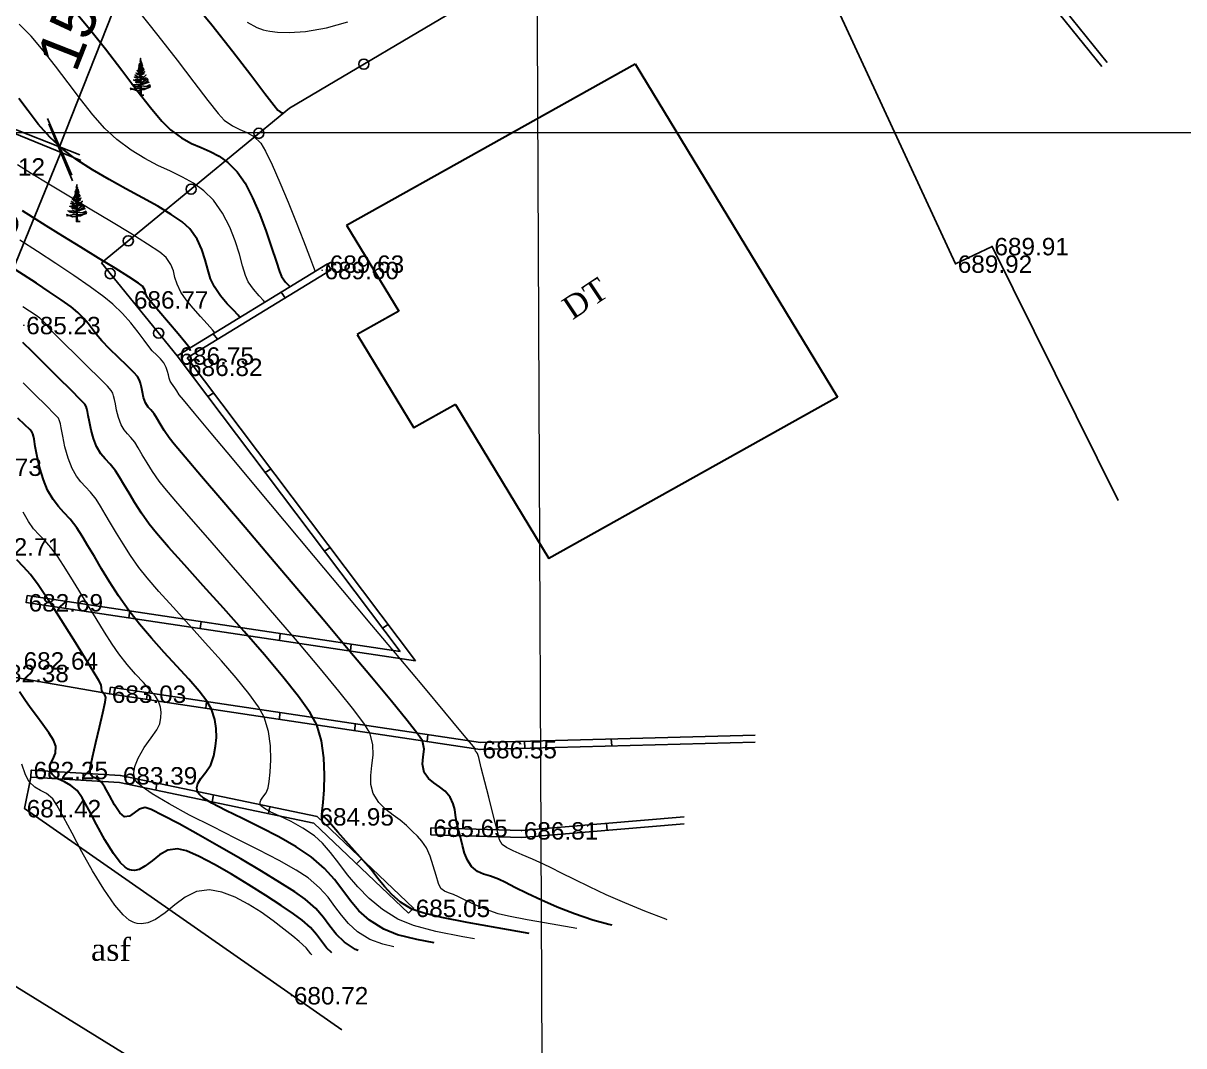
# Model space of a CAD drawing. Header units: feet. Extents: x 3381 to 1374491, y 675186 to 8751562.
# Drawn here: x 688455.3 to 688521.9, y 4376069.3 to 4376128 of the extents above; entities that cross this region are included whole.
import ezdxf

# ---------------------------------------------------------------- set-up
doc = ezdxf.new("R2010")
doc.units = ezdxf.units.FT
doc.header["$MEASUREMENT"] = 0
doc.header["$PDMODE"] = 34
doc.header["$PDSIZE"] = 0.01
doc.layers.get('0').update_dxf_attribs({"linetype": 'CONTINUOUS'})
doc.layers.get('Defpoints').update_dxf_attribs({"linetype": 'CONTINUOUS'})
for name, color, linetype in [('0_Point_Height', 2, 'CONTINUOUS'), ('0_Point_Point', 7, 'CONTINUOUS'), ('Aqaclar', 3, 'CONTINUOUS'), ('Yazilar', 7, 'CONTINUOUS')]:
    doc.layers.add(name, color=color, linetype=linetype)
for name, color, linetype, lineweight in [('ANA HORIZONTAL', 24, 'CONTINUOUS', 30), ('das tikili', 5, 'CONTINUOUS', 0), ('HORIZANTAL', 24, 'CONTINUOUS', 13), ('km setka', 170, 'CONTINUOUS', 15)]:
    doc.layers.add(name, color=color, linetype=linetype, lineweight=lineweight)
doc.styles.get("Standard").update_dxf_attribs({"font": 'arial.ttf', "height": 2.5})
doc.dimstyles.new('ISO-25', dxfattribs={"dimtxt": 2.5, "dimasz": 2.5, "dimexe": 1.25, "dimexo": 0.625, "dimtad": 1, "dimtxsty": 'Standard', "dimblk": 'OBLIQUE', "dimcen": 2.5, "dimadec": 0, "dimazin": 0, "dimtfac": 1, "dimtmove": 0, "dimatfit": 3, "dimldrblk": 'OBLIQUE', "dimfxl": 1, "dimarcsym": 0})

# ---------------------------------------------------------------- blocks, each defined once
blk = doc.blocks.new('_Oblique')
at = {"color": 0, "linetype": 'ByBlock', "lineweight": -2}
blk.add_line((-0.5, -0.5), (0.5, 0.5), dxfattribs=at)
blk = doc.blocks.new('*D124')
at = {"color": 0, "lineweight": -2, "transparency": 16777216}
for p, q in [((688457.755, 4376172.476), (688469.712, 4376167.76)), ((688468.549, 4376168.219), (688445.411, 4376109.556)), ((688434.617, 4376113.813), (688446.573, 4376109.097))]:
    blk.add_line(p, q, dxfattribs=at)
at = {"layer": 'Defpoints', "color": 0, "lineweight": 13, "transparency": 16777216}
for p in [(688457.174, 4376172.705), (688434.036, 4376114.042), (688445.411, 4376109.556)]:
    blk.add_point(p, dxfattribs=at)
at = {"color": 0, "lineweight": -2, "transparency": 16777216, "xscale": 2.5, "yscale": 2.5, "zscale": 2.5}
for p, rotation in [((688468.549, 4376168.219), 68.47466088882773), ((688445.411, 4376109.556), 248.4746608888277)]:
    blk.add_blockref('_Oblique', p, dxfattribs=dict(at, rotation=rotation))
at = {"color": 0, "lineweight": 18, "transparency": 16777216, "insert": (688455.21, 4376139.585), "char_height": 2.5, "width": 9.62577, "attachment_point": 5, "rotation": 68.47466}
blk.add_mtext('{\\fArial|b0|i0|c238|p34;63.0}', dxfattribs=at)
blk = doc.blocks.new('*D129')
at = {"color": 0, "lineweight": -2, "transparency": 16777216}
for p, q in [((688440.216, 4376127.574), (688458.582, 4376120.076)), ((688451.798, 4376106.766), (688457.424, 4376120.548)), ((688434.589, 4376113.792), (688452.955, 4376106.294))]:
    blk.add_line(p, q, dxfattribs=at)
at = {"layer": 'Defpoints', "color": 0, "lineweight": 13, "transparency": 16777216}
for p in [(688439.637, 4376127.81), (688457.424, 4376120.548), (688434.01, 4376114.028)]:
    blk.add_point(p, dxfattribs=at)
at = {"color": 0, "lineweight": -2, "transparency": 16777216, "xscale": 2.5, "yscale": 2.5, "zscale": 2.5}
for p, rotation in [((688457.424, 4376120.548), 67.79134588041258), ((688451.798, 4376106.766), 247.7913458804125)]:
    blk.add_blockref('_Oblique', p, dxfattribs=dict(at, rotation=rotation))
at = {"color": 0, "lineweight": 13, "transparency": 16777216, "insert": (688452.851, 4376114.376), "char_height": 2.5, "attachment_point": 5, "rotation": 67.79135}
blk.add_mtext('{\\fArial|b0|i0|c238|p34;15.0}', dxfattribs=at)
blk = doc.blocks.new('*D133')
at = {"color": 0, "lineweight": -2, "transparency": 16777216}
for p, q in [((688445.748, 4376141.879), (688464.13, 4376134.645)), ((688462.967, 4376135.103), (688457.364, 4376120.864)), ((688440.145, 4376127.641), (688458.527, 4376120.407))]:
    blk.add_line(p, q, dxfattribs=at)
at = {"layer": 'Defpoints', "color": 0, "lineweight": 13, "transparency": 16777216}
for p in [(688445.166, 4376142.108), (688439.563, 4376127.87), (688457.364, 4376120.864)]:
    blk.add_point(p, dxfattribs=at)
at = {"color": 0, "lineweight": -2, "transparency": 16777216, "xscale": 2.5, "yscale": 2.5, "zscale": 2.5}
for p, rotation in [((688462.967, 4376135.103), 68.51816272199878), ((688457.364, 4376120.864), 248.5181627219987)]:
    blk.add_blockref('_Oblique', p, dxfattribs=dict(at, rotation=rotation))
at = {"color": 0, "lineweight": 13, "transparency": 16777216, "insert": (688458.396, 4376128.68), "char_height": 2.5, "attachment_point": 5, "rotation": 68.51816}
blk.add_mtext('{\\fArial|b0|i0|c238|p34;15.0}', dxfattribs=at)

msp = doc.modelspace()

# ---------------------------------------------------------------- hatches: boundary and pattern name
at = {"lineweight": 25}
h = msp.add_hatch(dxfattribs=at)
h.set_pattern_fill('GRASS', color=3, scale=3)
h.set_pattern_definition([(90, (3257.312, 90.9465), (-2.121320343, 2.121320343), [0.5625, -3.680140689]), (45, (3257.312, 90.9465), (-2.1213203436, 2.1213203436), [0.5625, -2.4375]), (135, (3257.312, 90.9465), (-2.1213203436, -2.1213203436), [0.5625, -2.4375])])
edge = h.paths.add_edge_path()
edge.add_line((688370.972, 4376192.883), (688367.226, 4376165.768))
edge.add_line((688367.226, 4376165.768), (688359.104, 4376166.921))
edge.add_line((688359.104, 4376166.921), (688358.29, 4376161.279))
edge.add_line((688358.29, 4376161.279), (688362.942, 4376160.608))
edge.add_line((688362.942, 4376160.608), (688362.215, 4376155.225))
edge.add_line((688362.215, 4376155.225), (688353.842, 4376156.356))
edge.add_line((688353.842, 4376156.356), (688351.701, 4376140.499))
edge.add_line((688351.701, 4376140.499), (688359.028, 4376139.51))
edge.add_line((688359.028, 4376139.51), (688358.806, 4376137.856))
edge.add_line((688358.806, 4376137.856), (688358.641, 4376136.621))
edge.add_line((688358.641, 4376136.621), (688357.393, 4376127.305))
edge.add_line((688357.393, 4376127.305), (688368.113, 4376125.761))
edge.add_line((688368.113, 4376125.761), (688394.743, 4376122.168))
edge.add_line((688394.743, 4376122.168), (688395.155, 4376125.278))
edge.add_line((688395.155, 4376125.278), (688409.007, 4376123.44))
edge.add_line((688409.007, 4376123.44), (688408.727, 4376121.332))
edge.add_line((688408.727, 4376121.332), (688414.083, 4376120.622))
edge.add_line((688414.083, 4376120.622), (688414.377, 4376122.798))
edge.add_line((688414.377, 4376122.798), (688413.97, 4376122.781))
edge.add_line((688413.97, 4376122.781), (688414.32, 4376125.417))
edge.add_arc((688424.582, 4376125.239), 10.263, 114.23947, 179.00955, ccw=False)
edge.add_line((688420.368, 4376134.598), (688421.162, 4376134.291))
edge.add_line((688421.162, 4376134.291), (688420.81, 4376131.194))
edge.add_line((688420.81, 4376131.194), (688424.134, 4376130.754))
edge.add_line((688424.134, 4376130.754), (688424.539, 4376133.816))
edge.add_line((688424.539, 4376133.816), (688427.07, 4376133.481))
edge.add_line((688427.07, 4376133.481), (688426.677, 4376130.407))
edge.add_line((688426.677, 4376130.407), (688429.987, 4376129.881))
edge.add_line((688429.987, 4376129.881), (688430.614, 4376133.375))
edge.add_line((688430.614, 4376133.375), (688420.865, 4376134.802))
edge.add_arc((688424.412, 4376125.452), 10, 87.49935, 110.7786, ccw=False)
edge.add_line((688424.849, 4376135.442), (688438.494, 4376133.599))
edge.add_line((688438.494, 4376133.599), (688439.147, 4376140.979))
edge.add_line((688439.147, 4376140.979), (688431.877, 4376141.985))
edge.add_line((688431.877, 4376141.985), (688434.289, 4376160.605))
edge.add_line((688434.289, 4376160.605), (688435.87, 4376160.814))
edge.add_line((688435.87, 4376160.814), (688435.274, 4376155.725))
edge.add_line((688435.274, 4376155.725), (688440.454, 4376155.015))
edge.add_line((688440.454, 4376155.015), (688440.103, 4376152.454))
edge.add_line((688440.103, 4376152.454), (688435, 4376153.153))
edge.add_line((688435, 4376153.153), (688434.389, 4376147.785))
edge.add_line((688434.389, 4376147.785), (688439.478, 4376147.068))
edge.add_line((688439.478, 4376147.068), (688439.698, 4376147.068))
edge.add_line((688439.698, 4376147.068), (688440.947, 4376155.512))
edge.add_line((688440.947, 4376155.512), (688441.648, 4376160.251))
edge.add_line((688441.648, 4376160.251), (688436.056, 4376161.23))
edge.add_line((688436.056, 4376161.23), (688434.389, 4376160.836))
edge.add_line((688434.389, 4376160.836), (688434.389, 4376161.792))
edge.add_arc((688437.47, 4376161.114), 3.155, 95.46152, 167.5925, ccw=False)
edge.add_line((688437.17, 4376164.255), (688450.499, 4376162.448))
edge.add_line((688450.499, 4376162.448), (688451.241, 4376167.695))
edge.add_line((688451.241, 4376167.695), (688437.876, 4376169.492))
edge.add_arc((688445.551, 4376167.813), 7.856, 132.71876, 167.65465, ccw=False)
edge.add_line((688440.221, 4376173.584), (688447.845, 4376170.651))
edge.add_line((688447.845, 4376170.651), (688449.599, 4376175.235))
edge.add_line((688449.599, 4376175.235), (688456.71, 4376172.514))
edge.add_line((688456.71, 4376172.514), (688433.781, 4376114.475))
edge.add_line((688433.781, 4376114.475), (688424.852, 4376091.873))
edge.add_line((688424.852, 4376091.873), (688333.257, 4376119.75))
edge.add_line((688333.257, 4376119.75), (688358.491, 4376169.045))
edge.add_line((688358.491, 4376169.045), (688370.795, 4376193.079))
edge.add_line((688370.795, 4376193.079), (688371.065, 4376193.572))
edge.add_line((688371.065, 4376193.572), (688370.972, 4376192.883))

# ---------------------------------------------------------------- linework, layer by layer
at = {"linetype": 'Continuous'}
for p, q in [((688494.698, 4376137.374, 690.121), (688470.548, 4376123.082, 690.108)), ((688500.008, 4376133.115, 689.971), (688508.767, 4376114.146, 689.923)), ((688470.548, 4376123.082, 690.108), (688459.766, 4376114.204, 96.176)), ((688508.767, 4376114.146, 689.923), (688510.871, 4376115.153, 689.909)), ((688510.871, 4376115.153, 689.909), (688518.116, 4376100.558, 689.392)), ((688464.106, 4376108.874, 686.749), (688459.766, 4376114.204, 155.937)), ((688472.729, 4376114.145, 689.629), (688464.106, 4376108.874, 686.749)), ((688472.729, 4376114.145, 689.629), (688472.938, 4376113.804, 689.629)), ((688472.938, 4376113.804, 689.629), (688464.691, 4376108.763, 686.875)), ((688470.071, 4376112.52, 526.873), (688470.313, 4376112.199, 514.864)), ((688466.179, 4376110.141, 538.515), (688466.421, 4376109.82, 526.505)), ((688464.106, 4376108.874, 686.749), (688476.9, 4376091.906, 26.213)), ((688464.691, 4376108.763, 673.042), (688477.786, 4376091.369, 22.403)), ((688466.206, 4376106.751, 687.856), (688465.865, 4376106.542, 687.742)), ((688469.494, 4376102.383, 688.021), (688469.156, 4376102.176, 687.908)), ((688472.898, 4376097.862, 688.241), (688472.564, 4376097.657, 688.129)), ((688455.507, 4376095.106, 682.689), (688455.448, 4376094.71, 682.689)), ((688455.507, 4376095.106, 682.689), (688476.9, 4376091.906, 686.22)), ((688455.448, 4376094.71, 682.689), (688477.786, 4376091.369, 686.376)), ((688457.752, 4376094.77), (688457.704, 4376094.373)), ((688461.393, 4376094.226, 219.33), (688461.344, 4376093.828, 219.33)), ((688465.485, 4376093.613), (688465.436, 4376093.216)), ((688470.024, 4376092.935), (688469.976, 4376092.537)), ((688476.225, 4376093.443, 688.046), (688475.893, 4376093.241, 687.935)), ((688474.097, 4376092.325), (688474.049, 4376091.928)), ((688460.284, 4376089.86, 683.035), (688460.225, 4376089.464, 683.035)), ((688460.284, 4376089.86, 683.035), (688481.519, 4376086.684, 686.54)), ((688462.41, 4376089.542), (688462.354, 4376089.146)), ((688460.225, 4376089.464, 683.035), (688481.494, 4376086.283, 686.546)), ((688465.795, 4376089.036), (688465.745, 4376088.639)), ((688470.004, 4376088.406), (688469.989, 4376088.004)), ((688474.33, 4376087.759), (688474.299, 4376087.359)), ((688478.493, 4376087.136), (688478.447, 4376086.739)), ((688481.519, 4376086.684, 686.55), (688497.28, 4376087.097, 688.407)), ((688489.014, 4376086.88), (688489.044, 4376086.481)), ((688481.494, 4376086.283, 686.546), (688497.28, 4376086.697, 688.406)), ((688484.036, 4376086.75), (688484.062, 4376086.35)), ((688455.733, 4376085.083, 682.253), (688455.709, 4376084.684, 682.253)), ((688455.733, 4376085.083, 682.253), (688460.856, 4376084.779, 683.387)), ((688458.715, 4376084.906), (688458.69, 4376084.507)), ((688455.709, 4376084.684, 682.253), (688460.803, 4376084.382, 683.381)), ((688460.803, 4376084.382, 683.391), (688471.945, 4376082.055, 684.937)), ((688460.856, 4376084.779, 683.387), (688472.138, 4376082.423, 684.952)), ((688462.945, 4376084.343), (688462.881, 4376083.948)), ((688466.19, 4376083.665), (688466.12, 4376083.271)), ((688469.423, 4376082.99), (688469.35, 4376082.597)), ((688472.138, 4376082.423, 684.952), (688477.662, 4376077.173, 685.052)), ((688483.862, 4376081.619, 686.811), (688493.197, 4376082.42, 688.063)), ((688471.945, 4376082.055, 684.953), (688477.387, 4376076.883, 685.052)), ((688478.671, 4376081.771, 685.649), (688478.659, 4376081.371, 685.649)), ((688478.671, 4376081.771, 685.649), (688483.862, 4376081.619, 686.811)), ((688481.413, 4376081.691), (688481.41, 4376081.292)), ((688483.896, 4376081.221, 686.811), (688493.202, 4376082.019, 688.059)), ((688488.74, 4376082.038), (688488.782, 4376081.64)), ((688478.659, 4376081.371, 685.649), (688483.896, 4376081.221, 686.811)), ((688474.691, 4376079.997), (688474.407, 4376079.715)), ((688477.662, 4376077.173, 685.052), (688477.387, 4376076.883, 685.052))]:
    msp.add_line(p, q, dxfattribs=at)
at = {"color": 30, "linetype": 'Continuous'}
for p, q in [((688453.485, 4376090.653, 682.384), (688460.225, 4376089.464, 683.035)), ((688455.709, 4376084.684, 682.253), (688455.339, 4376082.894, 681.419)), ((688455.339, 4376082.894, 681.419), (688473.557, 4376070.183))]:
    msp.add_line(p, q, dxfattribs=at)
at = {"linetype": 'Continuous', "elevation": 687.196}
for points in [[(688517.162, 4376125.47), (688493.459, 4376154.818), (688484.149, 4376166.275), (688473.397, 4376179.369), (688471.043, 4376182.298)], [(688517.483, 4376125.709), (688493.77, 4376155.07), (688484.459, 4376166.528), (688473.705, 4376179.624), (688471.82, 4376181.791)]]:
    msp.add_lwpolyline(points, dxfattribs=at)
at = {"color": 30, "linetype": 'Continuous', "elevation": 684.227}
msp.add_lwpolyline([(688291.404, 4376116.288), (688315.359, 4376110.707), (688337.489, 4376104.951), (688356.428, 4376100.377), (688368.226, 4376097.379), (688409.184, 4376087.186), (688424.696, 4376083.693), (688425.712, 4376086.584), (688436.394, 4376082.402), (688448.829, 4376076.382), (688469.543, 4376063.579)], dxfattribs=at)
at = {"color": 51, "lineweight": 13, "true_color": 0xf8f6b0}
msp.add_circle((688448.805, 4376201.629), 699.09, dxfattribs=at)
at = {"linetype": 'Continuous'}
for centre in [(688474.821, 4376125.611, 690.11), (688468.8, 4376121.642, 593.796), (688464.907, 4376118.438, 379.396), (688461.303, 4376115.47, 180.832), (688460.266, 4376113.59, 217.111), (688463.046, 4376110.176, 557.12)]:
    msp.add_circle(centre, 0.291, dxfattribs=at)
at = {"layer": '0_Point_Point'}
for p in [(688470.548, 4376123.082, 690.108), (688510.871, 4376115.153, 689.909), (688472.729, 4376114.145, 689.629), (688508.767, 4376114.146, 689.923), (688472.428, 4376113.779, 689.604), (688461.492, 4376112.094, 686.766), (688455.311, 4376110.622, 685.227), (688464.106, 4376108.874, 686.749), (688464.597, 4376108.224, 686.82), (688455.448, 4376094.71, 682.689), (688460.225, 4376089.464, 683.035), (688481.494, 4376086.283, 686.546), (688455.733, 4376085.083, 682.253), (688460.856, 4376084.779, 683.387), (688455.339, 4376082.894, 681.419), (688472.138, 4376082.423, 684.952), (688478.671, 4376081.771, 685.649), (688483.862, 4376081.619, 686.811), (688477.662, 4376077.173, 685.052), (688470.669, 4376072.156, 680.72)]:
    msp.add_point(p, dxfattribs=at)
at = {"layer": 'ANA HORIZONTAL', "color": 32, "lineweight": 30}
for points, elevation in [([(688454.87, 4376138.434), (688455.307, 4376138.389), (688455.528, 4376138.347), (688455.704, 4376138.3), (688456.082, 4376138.15), (688456.713, 4376137.796), (688457.657, 4376137.106), (688458.966, 4376135.95), (688460.377, 4376134.539), (688461.841, 4376132.949), (688463.313, 4376131.257), (688464.746, 4376129.538), (688466.091, 4376127.871), (688467.304, 4376126.33), (688468.336, 4376124.992), (688469.141, 4376123.933), (688469.672, 4376123.231), (688469.883, 4376122.961), (688470.019, 4376122.877), (688470.138, 4376122.823), (688470.186, 4376122.784)], 690), ([(688458.005, 4376128.919), (688459.007, 4376127.728), (688459.99, 4376126.488), (688460.93, 4376125.264), (688461.799, 4376124.122), (688462.572, 4376123.127), (688463.222, 4376122.344), (688463.723, 4376121.839), (688464.352, 4376121.384), (688464.934, 4376121.064), (688465.48, 4376120.821), (688466.003, 4376120.596), (688466.514, 4376120.33), (688467.024, 4376119.964), (688467.546, 4376119.439), (688468.003, 4376118.776), (688468.44, 4376117.932), (688468.846, 4376116.983), (688469.212, 4376116.009), (688469.53, 4376115.087), (688469.79, 4376114.296), (688469.984, 4376113.715), (688470.101, 4376113.421), (688470.333, 4376113.105), (688470.556, 4376112.86), (688470.582, 4376112.833)], 689), ([(688467.708, 4376111.076), (688467.608, 4376111.195), (688467.333, 4376111.482), (688466.98, 4376111.863), (688466.6, 4376112.318), (688466.247, 4376112.827), (688466.025, 4376113.298), (688465.863, 4376113.821), (688465.712, 4376114.383), (688465.523, 4376114.968), (688465.248, 4376115.562), (688464.836, 4376116.151), (688464.397, 4376116.555), (688463.77, 4376116.989), (688462.996, 4376117.451), (688462.116, 4376117.939), (688461.17, 4376118.452), (688460.202, 4376118.988), (688459.25, 4376119.545), (688458.357, 4376120.122), (688457.563, 4376120.716), (688456.799, 4376121.426), (688456.136, 4376122.176), (688455.553, 4376122.928), (688455.031, 4376123.645)], 688), ([(688464.829, 4376109.316), (688464.609, 4376109.606), (688464.164, 4376110.137), (688463.611, 4376110.782), (688463.06, 4376111.425), (688462.618, 4376111.947), (688462.394, 4376112.233), (688462.297, 4376112.462), (688462.244, 4376112.659), (688462.126, 4376112.864), (688461.883, 4376113.042), (688461.33, 4376113.401), (688460.544, 4376113.895), (688459.601, 4376114.48), (688458.579, 4376115.111), (688457.553, 4376115.743), (688456.601, 4376116.33), (688455.8, 4376116.83), (688455.225, 4376117.195)], 687), ([(688489.08, 4376076.196), (688488.882, 4376076.238), (688487.958, 4376076.482), (688486.914, 4376076.841), (688485.923, 4376077.233), (688485.008, 4376077.632), (688484.191, 4376078.016), (688483.494, 4376078.359), (688482.941, 4376078.637), (688482.553, 4376078.825), (688482.085, 4376079.001), (688481.695, 4376079.119), (688481.347, 4376079.276), (688481.004, 4376079.569), (688480.766, 4376079.919), (688480.6, 4376080.326), (688480.477, 4376080.775), (688480.366, 4376081.247), (688480.239, 4376081.725), (688480.137, 4376082.152), (688480.088, 4376082.507), (688480.043, 4376082.83), (688479.955, 4376083.16), (688479.776, 4376083.537), (688479.497, 4376083.884), (688479.169, 4376084.139), (688478.833, 4376084.363), (688478.526, 4376084.617), (688478.289, 4376084.961), (688478.18, 4376085.433), (688478.226, 4376085.858), (688478.277, 4376086.289), (688478.187, 4376086.778), (688477.929, 4376087.155), (688477.315, 4376087.935), (688476.404, 4376089.05), (688475.256, 4376090.433), (688473.928, 4376092.017), (688472.481, 4376093.734), (688470.972, 4376095.517), (688469.461, 4376097.298), (688468.007, 4376099.009), (688466.669, 4376100.583), (688465.505, 4376101.953), (688464.574, 4376103.05), (688463.936, 4376103.809), (688463.65, 4376104.16), (688463.363, 4376104.582), (688463.132, 4376104.962), (688462.942, 4376105.286), (688462.781, 4376105.542), (688462.599, 4376105.764), (688462.443, 4376105.933), (688462.293, 4376106.17), (688462.183, 4376106.481), (688462.122, 4376106.786), (688462.057, 4376107.074), (688461.996, 4376107.301), (688461.942, 4376107.481), (688461.837, 4376107.684), (688461.626, 4376107.921), (688461.23, 4376108.308), (688460.734, 4376108.781), (688460.222, 4376109.277), (688459.778, 4376109.734), (688459.459, 4376110.11), (688459.223, 4376110.427), (688459.011, 4376110.718), (688458.762, 4376111.019), (688458.416, 4376111.361), (688458.017, 4376111.683), (688457.451, 4376112.09), (688456.771, 4376112.552), (688456.032, 4376113.04), (688455.289, 4376113.522), (688454.595, 4376113.968)], 686), ([(688484.309, 4376075.722), (688482.478, 4376076.036), (688480.758, 4376076.346), (688479.303, 4376076.634), (688478.21, 4376076.893), (688477.578, 4376077.113), (688476.929, 4376077.521), (688476.423, 4376077.952), (688476.008, 4376078.405), (688475.633, 4376078.881), (688475.244, 4376079.38), (688474.79, 4376079.903), (688474.28, 4376080.454), (688473.782, 4376081.009), (688473.329, 4376081.522), (688472.957, 4376081.951), (688472.699, 4376082.251), (688472.588, 4376082.378), (688472.496, 4376082.455), (688472.42, 4376082.539), (688472.437, 4376082.738), (688472.49, 4376083.233), (688472.545, 4376083.954), (688472.57, 4376084.83), (688472.531, 4376085.791), (688472.395, 4376086.766), (688472.129, 4376087.684), (688471.746, 4376088.378), (688471.074, 4376089.32), (688470.178, 4376090.45), (688469.119, 4376091.71), (688467.962, 4376093.041), (688466.77, 4376094.383), (688465.606, 4376095.678), (688464.533, 4376096.866), (688463.614, 4376097.89), (688462.914, 4376098.688), (688462.495, 4376099.203), (688462.055, 4376099.837), (688461.675, 4376100.433), (688461.345, 4376100.983), (688461.056, 4376101.479), (688460.8, 4376101.911), (688460.566, 4376102.27), (688460.256, 4376102.662), (688459.984, 4376102.95), (688459.733, 4376103.246), (688459.484, 4376103.664), (688459.304, 4376104.119), (688459.17, 4376104.613), (688459.072, 4376105.081), (688459.004, 4376105.455), (688458.959, 4376105.671), (688458.917, 4376105.829), (688458.88, 4376105.954), (688458.806, 4376106.094), (688458.57, 4376106.348), (688458.03, 4376106.892), (688457.308, 4376107.609), (688456.524, 4376108.383), (688455.799, 4376109.098), (688455.252, 4376109.636)], 685), ([(688478.848, 4376075.18), (688477.856, 4376075.369), (688476.751, 4376075.648), (688475.964, 4376075.955), (688475.148, 4376076.476), (688474.537, 4376077.022), (688474.051, 4376077.594), (688473.613, 4376078.19), (688473.145, 4376078.809), (688472.57, 4376079.45), (688471.808, 4376080.114), (688470.946, 4376080.697), (688469.952, 4376081.262), (688468.898, 4376081.802), (688467.856, 4376082.309), (688466.9, 4376082.775), (688466.103, 4376083.194), (688465.628, 4376083.489), (688465.392, 4376083.684), (688465.3, 4376083.802), (688465.275, 4376083.856), (688465.254, 4376083.94), (688465.243, 4376084.099), (688465.294, 4376084.324), (688465.458, 4376084.612), (688465.745, 4376084.982), (688466.032, 4376085.404), (688466.222, 4376085.92), (688466.316, 4376086.466), (688466.367, 4376086.973), (688466.356, 4376087.474), (688466.263, 4376088.002), (688466.071, 4376088.59), (688465.809, 4376089.051), (688465.363, 4376089.633), (688464.778, 4376090.31), (688464.099, 4376091.057), (688463.37, 4376091.85), (688462.638, 4376092.662), (688461.946, 4376093.47), (688461.34, 4376094.247), (688460.75, 4376095.091), (688460.229, 4376095.895), (688459.769, 4376096.649), (688459.359, 4376097.345), (688458.992, 4376097.974), (688458.659, 4376098.528), (688458.352, 4376098.999), (688457.961, 4376099.503), (688457.612, 4376099.881), (688457.291, 4376100.224), (688456.984, 4376100.62), (688456.674, 4376101.159), (688456.433, 4376101.754), (688456.235, 4376102.422), (688456.08, 4376103.084), (688455.967, 4376103.664), (688455.894, 4376104.084), (688455.862, 4376104.268), (688455.826, 4376104.391), (688455.776, 4376104.505), (688455.654, 4376104.633), (688455.368, 4376104.914), (688454.971, 4376105.302)], 684), ([(688474.49, 4376074.748), (688474.35, 4376074.797), (688473.704, 4376075.221), (688473.238, 4376075.669), (688472.867, 4376076.141), (688472.504, 4376076.635), (688472.064, 4376077.151), (688471.461, 4376077.688), (688470.87, 4376078.1), (688470.007, 4376078.652), (688468.945, 4376079.301), (688467.761, 4376080.003), (688466.528, 4376080.717), (688465.323, 4376081.399), (688464.221, 4376082.006), (688463.296, 4376082.495), (688462.624, 4376082.823), (688462.28, 4376082.947), (688461.935, 4376082.859), (688461.649, 4376082.647), (688461.379, 4376082.454), (688461.086, 4376082.42), (688460.81, 4376082.65), (688460.511, 4376083.1), (688460.219, 4376083.634), (688459.962, 4376084.115), (688459.771, 4376084.408), (688459.514, 4376084.583), (688459.274, 4376084.691), (688459.108, 4376084.883), (688459.126, 4376085.206), (688459.247, 4376085.845), (688459.433, 4376086.672), (688459.643, 4376087.557), (688459.838, 4376088.371), (688459.978, 4376088.985), (688460.024, 4376089.268), (688459.957, 4376089.408), (688459.859, 4376089.511), (688459.78, 4376089.632), (688459.76, 4376089.813), (688459.742, 4376089.995), (688459.611, 4376090.229), (688459.289, 4376090.764), (688458.827, 4376091.519), (688458.274, 4376092.412), (688457.678, 4376093.362), (688457.091, 4376094.285), (688456.56, 4376095.101), (688456.137, 4376095.728), (688455.691, 4376096.311), (688455.287, 4376096.763), (688454.914, 4376097.153)], 683), ([(688472.986, 4376074.599), (688472.675, 4376074.899), (688472.385, 4376075.267), (688472.102, 4376075.653), (688471.758, 4376076.056), (688471.287, 4376076.474), (688470.786, 4376076.838), (688470.069, 4376077.33), (688469.196, 4376077.905), (688468.229, 4376078.518), (688467.229, 4376079.124), (688466.256, 4376079.678), (688465.373, 4376080.136), (688464.641, 4376080.452), (688464.12, 4376080.581), (688463.574, 4376080.493), (688463.101, 4376080.232), (688462.673, 4376079.893), (688462.263, 4376079.572), (688461.928, 4376079.394), (688461.665, 4376079.338), (688461.479, 4376079.35), (688461.383, 4376079.372), (688461.299, 4376079.405), (688461.123, 4376079.516), (688460.846, 4376079.786), (688460.459, 4376080.298), (688459.967, 4376081.101), (688459.487, 4376081.979), (688459.044, 4376082.819), (688458.664, 4376083.507), (688458.37, 4376083.93), (688458.013, 4376084.219), (688457.647, 4376084.418), (688457.308, 4376084.582), (688457.079, 4376084.723), (688456.944, 4376084.853), (688456.876, 4376084.958), (688456.849, 4376085.017), (688456.825, 4376085.093), (688456.809, 4376085.238), (688456.848, 4376085.444), (688456.969, 4376085.711), (688457.125, 4376086.062), (688457.152, 4376086.467), (688457.015, 4376086.814), (688456.751, 4376087.241), (688456.408, 4376087.717), (688456.031, 4376088.211), (688455.668, 4376088.692), (688455.365, 4376089.129), (688455.066, 4376089.585)], 682.5)]:
    msp.add_lwpolyline(points, dxfattribs=dict(at, elevation=elevation))
at = {"layer": 'Aqaclar', "color": 3}
for points in [[(688462.2, 4376123.836), (688461.988, 4376123.828), (688461.992, 4376124.123), (688461.784, 4376124.099), (688461.574, 4376124.175), (688461.424, 4376124.229), (688461.574, 4376124.175), (688461.449, 4376124.148), (688461.574, 4376124.175), (688461.828, 4376124.229), (688461.993, 4376124.236), (688461.992, 4376124.123), (688462.037, 4376124.128), (688462.041, 4376123.83), (688462.037, 4376124.128), (688462.213, 4376124.148), (688462.38, 4376124.242), (688462.548, 4376124.286), (688462.38, 4376124.242), (688462.574, 4376124.35), (688462.38, 4376124.242), (688462.239, 4376124.205), (688462.036, 4376124.234), (688462.037, 4376124.128), (688462.036, 4376124.234), (688462.018, 4376124.237), (688461.993, 4376124.236), (688461.995, 4376124.359), (688461.992, 4376124.358), (688461.822, 4376124.318), (688461.563, 4376124.391), (688461.822, 4376124.318), (688461.992, 4376124.358), (688461.995, 4376124.359), (688461.995, 4376124.405), (688461.986, 4376124.407), (688461.771, 4376124.456), (688461.901, 4376124.426), (688461.828, 4376124.415), (688461.5, 4376124.448), (688461.828, 4376124.415), (688461.901, 4376124.426), (688461.996, 4376124.441), (688461.995, 4376124.405), (688461.996, 4376124.441), (688462.033, 4376124.447), (688462.036, 4376124.234), (688462.034, 4376124.359), (688462.037, 4376124.358), (688462.34, 4376124.326), (688462.542, 4376124.415), (688462.34, 4376124.326), (688462.034, 4376124.359), (688462.033, 4376124.447), (688462.144, 4376124.464), (688462.441, 4376124.674), (688462.179, 4376124.488), (688462.201, 4376124.48), (688462.485, 4376124.577), (688462.201, 4376124.48), (688462.093, 4376124.52), (688462.032, 4376124.53), (688462.033, 4376124.447), (688462.032, 4376124.53), (688461.997, 4376124.536), (688461.996, 4376124.441), (688461.997, 4376124.536), (688461.733, 4376124.577), (688461.997, 4376124.536), (688461.998, 4376124.585), (688461.929, 4376124.585), (688461.607, 4376124.707), (688461.929, 4376124.585), (688461.998, 4376124.585), (688461.999, 4376124.688), (688461.91, 4376124.65), (688461.702, 4376124.699), (688461.91, 4376124.65), (688462.03, 4376124.701), (688462.031, 4376124.585), (688461.998, 4376124.585), (688462.031, 4376124.585), (688462.032, 4376124.53), (688462.031, 4376124.585), (688462.112, 4376124.585), (688462.311, 4376124.718), (688462.403, 4376124.78), (688462.311, 4376124.718), (688462.333, 4376124.715), (688462.428, 4376124.731), (688462.333, 4376124.715), (688462.176, 4376124.739), (688462.148, 4376124.752), (688462.03, 4376124.701), (688462.148, 4376124.752), (688462.327, 4376124.828), (688462.148, 4376124.752), (688462.087, 4376124.78), (688462.195, 4376124.804), (688462.087, 4376124.78), (688462.018, 4376124.812), (688462.029, 4376124.807), (688462.029, 4376124.767), (688462.087, 4376124.78), (688462.029, 4376124.767), (688462.03, 4376124.701), (688462.029, 4376124.767), (688462, 4376124.76), (688461.999, 4376124.688), (688462, 4376124.76), (688461.904, 4376124.739), (688461.727, 4376124.747), (688461.904, 4376124.739), (688462, 4376124.76), (688462.001, 4376124.852), (688462.056, 4376124.844), (688462.028, 4376124.848), (688462.029, 4376124.807), (688462.028, 4376124.848), (688462.001, 4376124.852), (688461.828, 4376124.877), (688461.696, 4376124.982), (688461.828, 4376124.877), (688461.892, 4376124.868), (688461.828, 4376124.828), (688461.658, 4376124.869), (688461.828, 4376124.828), (688461.892, 4376124.868), (688462.002, 4376124.936), (688462.001, 4376124.852), (688462.028, 4376124.848), (688462.027, 4376124.912), (688462.188, 4376124.869), (688462.327, 4376124.99), (688462.188, 4376124.869), (688462.027, 4376124.912), (688462.026, 4376124.993), (688462.213, 4376125.079), (688461.986, 4376124.974), (688461.803, 4376125.039), (688461.986, 4376124.974), (688462.003, 4376124.982), (688462.002, 4376124.936), (688462.004, 4376125.093), (688461.986, 4376125.087), (688461.898, 4376125.079), (688461.752, 4376125.103), (688461.898, 4376125.079), (688461.986, 4376125.087), (688462.004, 4376125.093), (688462.025, 4376125.101), (688462.026, 4376124.993), (688462.025, 4376125.101), (688462.245, 4376125.176), (688462.139, 4376125.14), (688462.213, 4376125.136), (688462.062, 4376125.144), (688461.948, 4376125.201), (688462.005, 4376125.172), (688462.004, 4376125.093), (688462.025, 4376125.101), (688462.024, 4376125.194), (688461.898, 4376125.16), (688461.809, 4376125.233), (688461.898, 4376125.16), (688462.005, 4376125.189), (688462.005, 4376125.172), (688462.005, 4376125.189), (688462.106, 4376125.217), (688462.207, 4376125.298), (688462.106, 4376125.217), (688462.024, 4376125.194), (688462.023, 4376125.236), (688462.056, 4376125.233), (688462.182, 4376125.346), (688462.056, 4376125.233), (688462.023, 4376125.236), (688462.006, 4376125.237), (688462.005, 4376125.189), (688462.006, 4376125.237), (688461.866, 4376125.249), (688462.006, 4376125.237), (688462.006, 4376125.253), (688461.879, 4376125.338), (688462.006, 4376125.253), (688462.007, 4376125.364), (688462.011, 4376125.363), (688461.898, 4376125.411), (688462.011, 4376125.363), (688462.119, 4376125.427), (688462.022, 4376125.369), (688462.023, 4376125.236), (688462.022, 4376125.302), (688462.163, 4376125.395), (688462.022, 4376125.302), (688462.021, 4376125.439), (688462.081, 4376125.452), (688462.138, 4376125.516), (688462.081, 4376125.452), (688462.021, 4376125.439), (688462.008, 4376125.436), (688462.007, 4376125.364), (688462.008, 4376125.436), (688461.967, 4376125.427), (688461.917, 4376125.492), (688461.967, 4376125.427), (688462.008, 4376125.436), (688462.009, 4376125.53), (688461.898, 4376125.557), (688462.03, 4376125.525), (688462.119, 4376125.573), (688462.03, 4376125.525), (688462.02, 4376125.527), (688462.021, 4376125.439), (688462.02, 4376125.527), (688462.019, 4376125.571), (688462.1, 4376125.614), (688462.019, 4376125.571), (688462.018, 4376125.644), (688462.049, 4376125.638), (688462.018, 4376125.644), (688461.967, 4376125.654), (688462.011, 4376125.646), (688462.009, 4376125.53), (688462.01, 4376125.573), (688461.967, 4376125.581), (688462.01, 4376125.573), (688462.01, 4376125.604), (688461.936, 4376125.63), (688462.01, 4376125.604), (688462.011, 4376125.646), (688462.011, 4376125.685), (688461.986, 4376125.695), (688462.018, 4376125.682), (688462.049, 4376125.67), (688462.075, 4376125.638), (688462.061, 4376125.655), (688462.093, 4376125.678), (688462.049, 4376125.646), (688462.061, 4376125.655), (688462.049, 4376125.67), (688462.018, 4376125.682), (688462.018, 4376125.644), (688462.018, 4376125.682), (688462.017, 4376125.745), (688462.056, 4376125.776), (688462.022, 4376125.749), (688462.043, 4376125.735), (688462.022, 4376125.749), (688462.012, 4376125.755), (688461.967, 4376125.784), (688462.012, 4376125.755), (688462.013, 4376125.814), (688461.986, 4376125.848), (688462.013, 4376125.814), (688462.014, 4376125.937), (688462.017, 4376125.752), (688462.017, 4376125.745), (688462.017, 4376125.752), (688462.012, 4376125.755), (688462.012, 4376125.741), (688462.017, 4376125.745), (688462.005, 4376125.735), (688462.012, 4376125.741), (688462.011, 4376125.685)], [(688458.541, 4376116.586), (688458.329, 4376116.578), (688458.333, 4376116.873), (688458.125, 4376116.849), (688457.915, 4376116.924), (688457.765, 4376116.979), (688457.915, 4376116.924), (688457.79, 4376116.898), (688457.915, 4376116.924), (688458.169, 4376116.979), (688458.334, 4376116.986), (688458.333, 4376116.873), (688458.378, 4376116.878), (688458.382, 4376116.58), (688458.378, 4376116.878), (688458.554, 4376116.898), (688458.721, 4376116.991), (688458.889, 4376117.035), (688458.721, 4376116.991), (688458.914, 4376117.1), (688458.721, 4376116.991), (688458.58, 4376116.954), (688458.377, 4376116.984), (688458.378, 4376116.878), (688458.377, 4376116.984), (688458.358, 4376116.987), (688458.334, 4376116.986), (688458.336, 4376117.108), (688458.333, 4376117.108), (688458.163, 4376117.068), (688457.904, 4376117.141), (688458.163, 4376117.068), (688458.333, 4376117.108), (688458.336, 4376117.108), (688458.336, 4376117.155), (688458.327, 4376117.157), (688458.112, 4376117.205), (688458.242, 4376117.176), (688458.169, 4376117.165), (688457.84, 4376117.197), (688458.169, 4376117.165), (688458.242, 4376117.176), (688458.337, 4376117.191), (688458.336, 4376117.155), (688458.337, 4376117.191), (688458.374, 4376117.196), (688458.377, 4376116.984), (688458.375, 4376117.109), (688458.377, 4376117.108), (688458.681, 4376117.076), (688458.883, 4376117.165), (688458.681, 4376117.076), (688458.375, 4376117.109), (688458.374, 4376117.196), (688458.485, 4376117.213), (688458.782, 4376117.424), (688458.519, 4376117.238), (688458.542, 4376117.23), (688458.826, 4376117.327), (688458.542, 4376117.23), (688458.434, 4376117.27), (688458.373, 4376117.28), (688458.374, 4376117.196), (688458.373, 4376117.28), (688458.338, 4376117.285), (688458.337, 4376117.191), (688458.338, 4376117.285), (688458.074, 4376117.327), (688458.338, 4376117.285), (688458.338, 4376117.335), (688458.27, 4376117.335), (688457.948, 4376117.456), (688458.27, 4376117.335), (688458.338, 4376117.335), (688458.34, 4376117.438), (688458.251, 4376117.4), (688458.043, 4376117.448), (688458.251, 4376117.4), (688458.371, 4376117.451), (688458.372, 4376117.335), (688458.338, 4376117.335), (688458.372, 4376117.335), (688458.373, 4376117.28), (688458.372, 4376117.335), (688458.453, 4376117.335), (688458.652, 4376117.468), (688458.744, 4376117.529), (688458.652, 4376117.468), (688458.674, 4376117.464), (688458.769, 4376117.481), (688458.674, 4376117.464), (688458.516, 4376117.489), (688458.489, 4376117.501), (688458.371, 4376117.451), (688458.489, 4376117.501), (688458.668, 4376117.578), (688458.489, 4376117.501), (688458.428, 4376117.53), (688458.535, 4376117.554), (688458.428, 4376117.53), (688458.358, 4376117.562), (688458.369, 4376117.557), (688458.37, 4376117.517), (688458.428, 4376117.53), (688458.37, 4376117.517), (688458.371, 4376117.451), (688458.37, 4376117.517), (688458.341, 4376117.51), (688458.34, 4376117.438), (688458.341, 4376117.51), (688458.245, 4376117.489), (688458.068, 4376117.497), (688458.245, 4376117.489), (688458.341, 4376117.51), (688458.342, 4376117.602), (688458.396, 4376117.594), (688458.369, 4376117.598), (688458.369, 4376117.557), (688458.369, 4376117.598), (688458.342, 4376117.602), (688458.169, 4376117.626), (688458.036, 4376117.732), (688458.169, 4376117.626), (688458.233, 4376117.617), (688458.169, 4376117.578), (688457.998, 4376117.618), (688458.169, 4376117.578), (688458.233, 4376117.617), (688458.343, 4376117.685), (688458.342, 4376117.602), (688458.369, 4376117.598), (688458.368, 4376117.662), (688458.529, 4376117.618), (688458.668, 4376117.74), (688458.529, 4376117.618), (688458.368, 4376117.662), (688458.367, 4376117.742), (688458.554, 4376117.829), (688458.327, 4376117.724), (688458.144, 4376117.788), (688458.327, 4376117.724), (688458.343, 4376117.731), (688458.343, 4376117.685), (688458.345, 4376117.843), (688458.327, 4376117.837), (688458.238, 4376117.829), (688458.093, 4376117.853), (688458.238, 4376117.829), (688458.327, 4376117.837), (688458.345, 4376117.843), (688458.366, 4376117.85), (688458.367, 4376117.742), (688458.366, 4376117.85), (688458.586, 4376117.926), (688458.48, 4376117.89), (688458.554, 4376117.886), (688458.403, 4376117.894), (688458.289, 4376117.95), (688458.346, 4376117.922), (688458.345, 4376117.843), (688458.366, 4376117.85), (688458.365, 4376117.944), (688458.238, 4376117.91), (688458.15, 4376117.983), (688458.238, 4376117.91), (688458.346, 4376117.939), (688458.346, 4376117.922), (688458.346, 4376117.939), (688458.447, 4376117.967), (688458.548, 4376118.048), (688458.447, 4376117.967), (688458.365, 4376117.944), (688458.364, 4376117.986), (688458.396, 4376117.983), (688458.523, 4376118.096), (688458.396, 4376117.983), (688458.364, 4376117.986), (688458.347, 4376117.987), (688458.346, 4376117.939), (688458.347, 4376117.987), (688458.207, 4376117.999), (688458.347, 4376117.987), (688458.347, 4376118.003), (688458.219, 4376118.088), (688458.347, 4376118.003), (688458.348, 4376118.114), (688458.352, 4376118.112), (688458.238, 4376118.161), (688458.352, 4376118.112), (688458.459, 4376118.177), (688458.362, 4376118.119), (688458.364, 4376117.986), (688458.363, 4376118.052), (688458.504, 4376118.145), (688458.363, 4376118.052), (688458.361, 4376118.189), (688458.422, 4376118.201), (688458.478, 4376118.266), (688458.422, 4376118.201), (688458.361, 4376118.189), (688458.349, 4376118.186), (688458.348, 4376118.114), (688458.349, 4376118.186), (688458.308, 4376118.177), (688458.257, 4376118.242), (688458.308, 4376118.177), (688458.349, 4376118.186), (688458.35, 4376118.279), (688458.238, 4376118.307), (688458.371, 4376118.274), (688458.459, 4376118.323), (688458.371, 4376118.274), (688458.36, 4376118.277), (688458.361, 4376118.189), (688458.36, 4376118.277), (688458.36, 4376118.321), (688458.441, 4376118.363), (688458.36, 4376118.321), (688458.359, 4376118.394), (688458.39, 4376118.388), (688458.359, 4376118.394), (688458.308, 4376118.404), (688458.352, 4376118.395), (688458.35, 4376118.279), (688458.351, 4376118.323), (688458.308, 4376118.331), (688458.351, 4376118.323), (688458.351, 4376118.353), (688458.276, 4376118.38), (688458.351, 4376118.353), (688458.352, 4376118.395), (688458.352, 4376118.435), (688458.327, 4376118.444), (688458.358, 4376118.432), (688458.39, 4376118.42), (688458.415, 4376118.388), (688458.402, 4376118.405), (688458.434, 4376118.428), (688458.39, 4376118.396), (688458.402, 4376118.405), (688458.39, 4376118.42), (688458.358, 4376118.432), (688458.359, 4376118.394), (688458.358, 4376118.432), (688458.358, 4376118.494), (688458.396, 4376118.525), (688458.363, 4376118.498), (688458.384, 4376118.485), (688458.363, 4376118.498), (688458.353, 4376118.505), (688458.308, 4376118.533), (688458.353, 4376118.505), (688458.354, 4376118.564), (688458.327, 4376118.598), (688458.354, 4376118.564), (688458.355, 4376118.687), (688458.358, 4376118.502), (688458.358, 4376118.494), (688458.358, 4376118.502), (688458.353, 4376118.505), (688458.353, 4376118.49), (688458.358, 4376118.494), (688458.346, 4376118.485), (688458.353, 4376118.49), (688458.352, 4376118.435)]]:
    msp.add_lwpolyline(points, dxfattribs=at)
at = {"layer": 'das tikili', "color": 0, "lineweight": 30}
for p, q in [((688490.386, 4376125.627, 689.594), (688502.004, 4376106.495, 689.594)), ((688473.825, 4376116.37, 689.594), (688476.822, 4376111.433, 689.594)), ((688476.822, 4376111.433, 689.594), (688474.434, 4376110.098, 689.594)), ((688474.434, 4376110.098, 689.594), (688477.688, 4376104.738, 689.594)), ((688502.004, 4376106.495, 689.594), (688485.442, 4376097.237, 689.594)), ((688480.077, 4376106.073, 689.594), (688477.688, 4376104.738, 689.594)), ((688480.077, 4376106.073, 689.594), (688485.442, 4376097.237, 689.594))]:
    msp.add_line(p, q, dxfattribs=at)
at = {"layer": 'das tikili', "color": 0, "lineweight": 30, "elevation": 689.594}
msp.add_lwpolyline([(688473.825, 4376116.37), (688490.386, 4376125.627)], dxfattribs=at)
at = {"layer": 'HORIZANTAL', "color": 32, "linetype": 'Continuous', "lineweight": 13}
for points, elevation in [([(688461.816, 4376128.743), (688463.004, 4376127.255), (688464.101, 4376125.842), (688465.067, 4376124.576), (688465.866, 4376123.532), (688466.457, 4376122.782), (688466.803, 4376122.4), (688467.279, 4376122.073), (688467.709, 4376121.866), (688468.11, 4376121.692), (688468.502, 4376121.46), (688468.901, 4376121.083), (688469.187, 4376120.621), (688469.568, 4376119.835), (688470.01, 4376118.824), (688470.479, 4376117.692), (688470.941, 4376116.537), (688471.361, 4376115.461), (688471.705, 4376114.565), (688471.938, 4376113.951), (688472.027, 4376113.717), (688472.028, 4376113.717)], 689.5), ([(688469.147, 4376111.955), (688469.071, 4376112.042), (688468.805, 4376112.321), (688468.482, 4376112.691), (688468.174, 4376113.124), (688468.021, 4376113.487), (688467.863, 4376114.029), (688467.677, 4376114.702), (688467.44, 4376115.461), (688467.129, 4376116.26), (688466.72, 4376117.053), (688466.191, 4376117.795), (688465.643, 4376118.339), (688465.048, 4376118.771), (688464.409, 4376119.132), (688463.728, 4376119.461), (688463.008, 4376119.8), (688462.252, 4376120.189), (688461.463, 4376120.668), (688460.643, 4376121.277), (688459.965, 4376121.918), (688459.269, 4376122.707), (688458.561, 4376123.597), (688457.846, 4376124.541), (688457.131, 4376125.49), (688456.421, 4376126.397), (688455.723, 4376127.216), (688455.042, 4376127.897)], 688.5), ([(688468.12, 4376128.019), (688468.677, 4376127.709), (688469.04, 4376127.577), (688469.219, 4376127.535), (688469.43, 4376127.499), (688469.864, 4376127.448), (688470.538, 4376127.423), (688471.471, 4376127.482), (688472.678, 4376127.694), (688473.908, 4376128.046)], 690.5), ([(688466.27, 4376110.197), (688466.136, 4376110.365), (688465.832, 4376110.703), (688465.441, 4376111.134), (688465.021, 4376111.611), (688464.628, 4376112.092), (688464.321, 4376112.53), (688464.101, 4376112.978), (688463.983, 4376113.374), (688463.89, 4376113.744), (688463.748, 4376114.113), (688463.481, 4376114.507), (688463.111, 4376114.813), (688462.41, 4376115.285), (688461.457, 4376115.884), (688460.333, 4376116.568), (688459.118, 4376117.296), (688457.892, 4376118.027), (688456.735, 4376118.72), (688455.728, 4376119.333), (688454.951, 4376119.825)], 687.5), ([(688492.229, 4376076.509), (688492.142, 4376076.538), (688490.94, 4376076.994), (688489.799, 4376077.468), (688488.735, 4376077.942), (688487.764, 4376078.398), (688486.902, 4376078.819), (688486.166, 4376079.187), (688485.571, 4376079.485), (688485.133, 4376079.696), (688484.503, 4376079.975), (688483.911, 4376080.229), (688483.398, 4376080.457), (688483.003, 4376080.659), (688482.766, 4376080.833), (688482.608, 4376081.084), (688482.546, 4376081.34), (688482.473, 4376081.66), (688482.376, 4376082.019), (688482.204, 4376082.687), (688481.989, 4376083.534), (688481.764, 4376084.426), (688481.561, 4376085.232), (688481.412, 4376085.818), (688481.349, 4376086.052), (688481.284, 4376086.114), (688481.224, 4376086.172), (688481.219, 4376086.248), (688481.216, 4376086.325), (688480.999, 4376086.586), (688480.394, 4376087.31), (688479.461, 4376088.426), (688478.257, 4376089.864), (688476.843, 4376091.553), (688475.279, 4376093.421), (688473.623, 4376095.399), (688471.936, 4376097.414), (688470.276, 4376099.397), (688468.703, 4376101.276), (688467.277, 4376102.981), (688466.057, 4376104.441), (688465.102, 4376105.584), (688464.473, 4376106.34), (688464.228, 4376106.638), (688464.082, 4376106.856), (688463.972, 4376107.042), (688463.888, 4376107.177), (688463.787, 4376107.297), (688463.698, 4376107.422), (688463.649, 4376107.583), (688463.606, 4376107.775), (688463.557, 4376107.965), (688463.484, 4376108.209), (688463.352, 4376108.478), (688463.161, 4376108.706), (688462.935, 4376108.904), (688462.667, 4376109.16), (688462.48, 4376109.397), (688462.21, 4376109.766), (688461.865, 4376110.232), (688461.448, 4376110.758), (688460.966, 4376111.306), (688460.424, 4376111.84), (688459.896, 4376112.265), (688459.124, 4376112.826), (688458.182, 4376113.476), (688457.146, 4376114.171), (688456.089, 4376114.867), (688455.087, 4376115.518)], 686.5), ([(688487.051, 4376075.995), (688485.62, 4376076.246), (688484.189, 4376076.503), (688483.121, 4376076.708), (688482.528, 4376076.846), (688481.843, 4376077.089), (688481.217, 4376077.353), (688480.677, 4376077.606), (688480.253, 4376077.817), (688479.974, 4376077.954), (688479.687, 4376078.056), (688479.457, 4376078.137), (688479.241, 4376078.305), (688479.107, 4376078.58), (688478.966, 4376079.043), (688478.809, 4376079.6), (688478.63, 4376080.158), (688478.419, 4376080.624), (688478.154, 4376081.02), (688477.903, 4376081.303), (688477.623, 4376081.568), (688477.275, 4376081.911), (688476.915, 4376082.217), (688476.502, 4376082.508), (688476.076, 4376082.83), (688475.68, 4376083.229), (688475.355, 4376083.75), (688475.218, 4376084.26), (688475.219, 4376084.792), (688475.286, 4376085.352), (688475.347, 4376085.943), (688475.328, 4376086.568), (688475.158, 4376087.231), (688474.859, 4376087.727), (688474.25, 4376088.547), (688473.387, 4376089.628), (688472.325, 4376090.913), (688471.121, 4376092.34), (688469.83, 4376093.849), (688468.508, 4376095.381), (688467.212, 4376096.875), (688465.998, 4376098.271), (688464.92, 4376099.511), (688464.036, 4376100.532), (688463.402, 4376101.276), (688463.072, 4376101.682), (688462.695, 4376102.23), (688462.378, 4376102.737), (688462.11, 4376103.193), (688461.879, 4376103.586), (688461.674, 4376103.906), (688461.448, 4376104.19), (688461.251, 4376104.399), (688461.069, 4376104.614), (688460.888, 4376104.917), (688460.735, 4376105.323), (688460.633, 4376105.745), (688460.564, 4376106.117), (688460.508, 4376106.373), (688460.456, 4376106.565), (688460.411, 4376106.718), (688460.322, 4376106.889), (688460.103, 4376107.129), (688459.624, 4376107.612), (688458.988, 4376108.242), (688458.294, 4376108.923), (688457.645, 4376109.559), (688457.143, 4376110.053), (688456.889, 4376110.309), (688456.718, 4376110.517), (688456.591, 4376110.691), (688456.408, 4376110.883), (688456.219, 4376111.034), (688455.956, 4376111.219), (688455.631, 4376111.434), (688455.258, 4376111.675)], 685.5), ([(688481.178, 4376075.412), (688480.503, 4376075.526), (688478.954, 4376075.839), (688477.679, 4376076.174), (688476.771, 4376076.534), (688475.888, 4376077.092), (688475.128, 4376077.724), (688474.47, 4376078.398), (688473.893, 4376079.084), (688473.377, 4376079.75), (688472.9, 4376080.366), (688472.442, 4376080.902), (688471.981, 4376081.327), (688471.325, 4376081.767), (688470.646, 4376082.137), (688470.002, 4376082.447), (688469.454, 4376082.706), (688469.124, 4376082.881), (688468.959, 4376082.998), (688468.896, 4376083.069), (688468.88, 4376083.104), (688468.868, 4376083.153), (688468.867, 4376083.246), (688468.913, 4376083.377), (688469.032, 4376083.548), (688469.207, 4376083.785), (688469.329, 4376084.083), (688469.386, 4376084.432), (688469.448, 4376084.983), (688469.483, 4376085.684), (688469.458, 4376086.48), (688469.341, 4376087.316), (688469.1, 4376088.137), (688468.778, 4376088.719), (688468.227, 4376089.482), (688467.498, 4376090.381), (688466.646, 4376091.371), (688465.724, 4376092.407), (688464.784, 4376093.446), (688463.881, 4376094.441), (688463.066, 4376095.35), (688462.394, 4376096.126), (688461.917, 4376096.725), (688461.432, 4376097.42), (688461.004, 4376098.081), (688460.625, 4376098.701), (688460.288, 4376099.274), (688459.986, 4376099.791), (688459.712, 4376100.247), (688459.459, 4376100.635), (688459.137, 4376101.049), (688458.851, 4376101.36), (688458.587, 4376101.642), (688458.333, 4376101.968), (688458.079, 4376102.412), (688457.848, 4376103.001), (688457.67, 4376103.649), (688457.541, 4376104.258), (688457.456, 4376104.731), (688457.411, 4376104.97), (688457.364, 4376105.142), (688457.291, 4376105.3), (688457.074, 4376105.531), (688456.583, 4376106.021), (688455.941, 4376106.653), (688455.27, 4376107.313)], 684.5), ([(688476.549, 4376074.952), (688475.905, 4376075.097), (688475.157, 4376075.376), (688474.466, 4376075.817), (688473.947, 4376076.28), (688473.535, 4376076.765), (688473.164, 4376077.27), (688472.768, 4376077.795), (688472.28, 4376078.338), (688471.634, 4376078.901), (688470.941, 4376079.355), (688469.962, 4376079.902), (688468.779, 4376080.517), (688467.474, 4376081.174), (688466.129, 4376081.849), (688464.826, 4376082.516), (688463.646, 4376083.151), (688462.673, 4376083.728), (688462.097, 4376084.131), (688461.811, 4376084.391), (688461.7, 4376084.542), (688461.671, 4376084.609), (688461.643, 4376084.719), (688461.624, 4376084.945), (688461.678, 4376085.299), (688461.868, 4376085.784), (688462.224, 4376086.383), (688462.618, 4376086.938), (688462.948, 4376087.409), (688463.115, 4376087.756), (688463.175, 4376088.116), (688463.192, 4376088.415), (688463.152, 4376088.705), (688463.042, 4376089.043), (688462.868, 4376089.332), (688462.568, 4376089.691), (688462.175, 4376090.118), (688461.721, 4376090.609), (688461.239, 4376091.16), (688460.762, 4376091.769), (688460.379, 4376092.327), (688459.937, 4376093.016), (688459.458, 4376093.79), (688458.963, 4376094.605), (688458.473, 4376095.415), (688458.009, 4376096.175), (688457.593, 4376096.839), (688457.244, 4376097.363), (688456.857, 4376097.871), (688456.506, 4376098.263), (688456.182, 4376098.602), (688455.874, 4376098.949), (688455.573, 4376099.363), (688455.269, 4376099.906)], 683.5)]:
    msp.add_lwpolyline(points, dxfattribs=dict(at, elevation=elevation))
at = {"layer": 'HORIZANTAL', "color": 16, "linetype": 'Continuous', "lineweight": 20, "elevation": 682}
msp.add_lwpolyline([(688471.838, 4376074.485), (688471.783, 4376074.558), (688471.508, 4376074.901), (688471.113, 4376075.261), (688470.738, 4376075.561), (688470.23, 4376075.968), (688469.618, 4376076.44), (688468.93, 4376076.932), (688468.192, 4376077.399), (688467.433, 4376077.799), (688466.68, 4376078.085), (688465.96, 4376078.214), (688465.22, 4376078.117), (688464.568, 4376077.804), (688463.978, 4376077.37), (688463.421, 4376076.911), (688462.871, 4376076.521), (688462.417, 4376076.321), (688462.06, 4376076.269), (688461.81, 4376076.293), (688461.681, 4376076.324), (688461.577, 4376076.362), (688461.362, 4376076.486), (688461.017, 4376076.781), (688460.53, 4376077.343), (688459.894, 4376078.254), (688459.255, 4376079.308), (688458.639, 4376080.411), (688458.076, 4376081.47), (688457.591, 4376082.392), (688457.212, 4376083.083), (688456.968, 4376083.451), (688456.607, 4376083.745), (688456.27, 4376083.924), (688455.944, 4376084.108), (688455.614, 4376084.419), (688455.401, 4376084.828), (688455.203, 4376085.427)], dxfattribs=at)
at = {"layer": 'km setka', "flags": 128}
for points in [[(688484.389, 4376212.141), (688485.111, 4376051.567)], [(688294.236, 4376121.686), (688545.317, 4376121.686)]]:
    msp.add_lwpolyline(points, dxfattribs=at)

# ---------------------------------------------------------------- texts
at = {"layer": '0_Point_Height', "color": 0}
for s, p in [('687.12', (688452.254, 4376119.21, 687.116)), ('689.91', (688511.007, 4376114.639, 689.909)), ('689.60', (688472.564, 4376113.265, 689.604)), ('689.63', (688472.865, 4376113.631, 689.629)), ('689.92', (688508.903, 4376113.632, 689.923)), ('686.77', (688461.628, 4376111.58, 686.766)), ('685.23', (688455.447, 4376110.108, 685.227)), ('686.75', (688464.242, 4376108.36, 686.749)), ('686.82', (688464.733, 4376107.71, 686.82)), ('682.73', (688452.073, 4376101.977, 682.733)), ('682.71', (688453.174, 4376097.403, 682.706)), ('682.69', (688455.584, 4376094.196, 682.689)), ('682.64', (688455.297, 4376090.859, 682.637)), ('682.38', (688453.621, 4376090.139, 682.384)), ('683.03', (688460.361, 4376088.95, 683.035)), ('686.55', (688481.63, 4376085.769, 686.546)), ('682.25', (688455.869, 4376084.569, 682.253)), ('683.39', (688460.992, 4376084.265, 683.387)), ('681.42', (688455.475, 4376082.38, 681.419)), ('684.95', (688472.274, 4376081.909, 684.952)), ('685.65', (688478.807, 4376081.257, 685.649)), ('686.81', (688483.998, 4376081.105, 686.811)), ('685.05', (688477.798, 4376076.659, 685.052)), ('680.72', (688470.805, 4376071.642, 680.72))]:
    msp.add_text(s, height=1, dxfattribs=at).set_placement(p)
at = {"layer": 'Yazilar', "insert": (688486.07, 4376111.989, 689.594), "char_height": 1.3, "width": 0.10588, "attachment_point": 1, "rotation": 33.47316}
msp.add_mtext('{\\fTimes New Roman|b0|i0|c0|p18;DT}', dxfattribs=at)
at = {"layer": 'Yazilar', "color": 30, "insert": (688459.165, 4376075.454), "char_height": 1.3, "width": 0.10588, "attachment_point": 1, "rotation": 359.75118}
msp.add_mtext('{\\fTimes New Roman|b0|i0|c0|p18;asf}', dxfattribs=at)

# ---------------------------------------------------------------- dimensions: what is measured, and where the dimension line sits
at = {"color": 7, "lineweight": 18}
dim = msp.add_aligned_dim(p1=(688457.174, 4376172.705), p2=(688434.036, 4376114.042), distance=12.227, text='{\\fArial|b0|i0|c238|p34;63.0}', dimstyle='ISO-25', dxfattribs=at)
dim.commit()
dim.dimension.update_dxf_attribs({"geometry": '*D124', "text_midpoint": (688455.21, 4376139.585)})
at = {"color": 7, "lineweight": 13}
for p1, p2, distance, picture, middle in [((688445.166, 4376142.108), (688439.563, 4376127.87), 19.13, '*D133', (688458.396, 4376128.68)), ((688434.01, 4376114.028), (688439.637, 4376127.81), -19.213, '*D129', (688452.851, 4376114.376))]:
    dim = msp.add_aligned_dim(p1=p1, p2=p2, distance=distance, text='{\\fArial|b0|i0|c238|p34;15.0}', dimstyle='ISO-25', dxfattribs=at)
    dim.commit()
    dim.dimension.update_dxf_attribs({"geometry": picture, "text_midpoint": middle})

doc.saveas('drawing.dxf')
